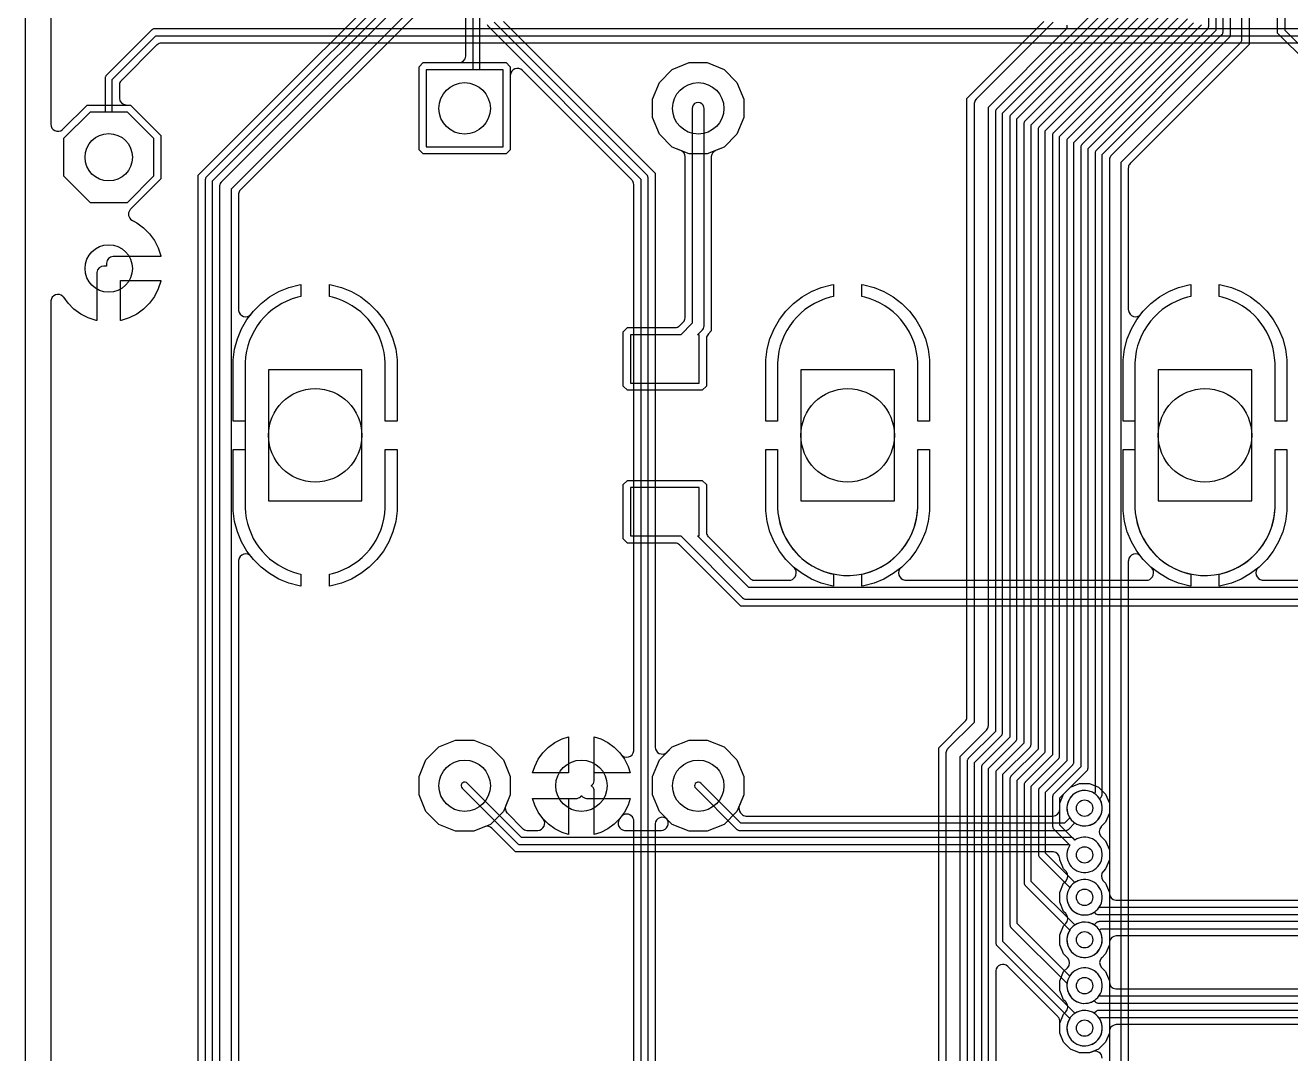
# Model space of a CAD drawing. Header units: millimetres. Extents: x 7.1 to 88.1, y 7.1 to 104.8.
# Drawn here: x 7.14 to 34.24, y 65.34 to 87.36 of the extents above; entities that cross this region are included whole.
import ezdxf

# ---------------------------------------------------------------- set-up
doc = ezdxf.new("R2010")
doc.units = ezdxf.units.MM

msp = doc.modelspace()

# ---------------------------------------------------------------- linework, layer by layer
at = {"layer": '16_copper'}
for points in [[(46.698, 87.282), (9.906, 87.282), (9.898, 87.281), (9.889, 87.281, 0.087654), (9.865, 87.27), (9.859, 87.265), (9.852, 87.26), (8.876, 86.284), (8.871, 86.277), (8.865, 86.27, 0.087651), (8.855, 86.246), (8.855, 86.238), (8.853, 86.23), (8.853, 85.5), (8.53, 85.5), (7.964, 84.934), (7.964, 84.135), (8.53, 83.569), (9.329, 83.569), (9.895, 84.135), (9.895, 84.934), (9.329, 85.5), (9.006, 85.5), (9.006, 86.198), (9.938, 87.13), (46.666, 87.13)], [(46.317, 86.978), (10.064, 86.978), (10.058, 86.977), (10.053, 86.977, 0.153128), (9.968, 86.943), (9.956, 86.933), (9.203, 86.18), (9.199, 86.175), (9.195, 86.171, 0.153125), (9.159, 86.087), (9.158, 86.072), (9.158, 85.804), (9.159, 85.801), (9.158, 85.797, 0.370187), (9.295, 85.653), (9.311, 85.652), (9.393, 85.652), (10.047, 84.997), (10.047, 84.071), (9.397, 83.422), (9.39, 83.412), (9.381, 83.403, 0.428929), (9.422, 83.186), (9.426, 83.184), (9.428, 83.183), (9.43, 83.182), (9.436, 83.178), (9.529, 83.131), (9.674, 83.025), (9.802, 82.898), (9.907, 82.752), (9.989, 82.592), (10.045, 82.421), (10.047, 82.407), (9.031, 82.407), (9.028, 82.407), (9.024, 82.407, 0.370187), (8.88, 82.27), (8.879, 82.255), (8.879, 82.204), (8.828, 82.204, 0.384459), (8.676, 82.067), (8.676, 82.052), (8.676, 81.036), (8.662, 81.038), (8.491, 81.094), (8.331, 81.176), (8.185, 81.281), (8.058, 81.409), (7.966, 81.536), (7.956, 81.546), (7.947, 81.556, 0.622974), (7.691, 81.462), (7.691, 81.459), (7.69, 81.458), (7.69, 81.457), (7.69, 81.446), (7.69, 10.384)], [(37.266, 74.921), (22.466, 74.921), (22.258, 75.129), (21.156, 76.231), (21.152, 76.234), (21.148, 76.238, 0.153125), (21.064, 76.275), (21.049, 76.275), (20.036, 76.275), (19.947, 76.365), (19.947, 77.528), (20.036, 77.617), (21.636, 77.617), (21.725, 77.528), (21.725, 76.515), (21.726, 76.509), (21.726, 76.504, 0.153128), (21.759, 76.419), (21.77, 76.407), (22.653, 75.524), (22.658, 75.52), (22.662, 75.516, 0.153125), (22.745, 75.48), (22.761, 75.479), (23.507, 75.479), (23.519, 75.481), (23.531, 75.481, 0.547411), (23.612, 75.743), (23.608, 75.746, 0.006205), (23.605, 75.748), (23.6, 75.753), (23.591, 75.76), (23.428, 75.922), (23.288, 76.105), (23.174, 76.304), (23.086, 76.516), (23.026, 76.738), (22.996, 76.966), (22.996, 78.276), (23.25, 78.276), (23.25, 77.028), (23.258, 76.921, 0.931034), (26.25, 77.028), (26.25, 78.276), (26.504, 78.276), (26.504, 76.966), (26.474, 76.738), (26.414, 76.516), (26.326, 76.304), (26.212, 76.105), (26.072, 75.922), (25.909, 75.76), (25.9, 75.753, 0.678475), (25.977, 75.48), (25.982, 75.48, 0.006502), (25.986, 75.48), (25.993, 75.479), (31.157, 75.479), (31.169, 75.481), (31.181, 75.481, 0.547404), (31.262, 75.743), (31.258, 75.746, 0.006201), (31.255, 75.748), (31.25, 75.753), (31.241, 75.76), (31.078, 75.922), (30.938, 76.105), (30.824, 76.304), (30.736, 76.516), (30.676, 76.738), (30.646, 76.966), (30.646, 78.276), (30.9, 78.276), (30.9, 77.028), (30.908, 76.921, 0.931034), (33.9, 77.028), (33.9, 78.276), (34.154, 78.276), (34.154, 76.966), (34.124, 76.738), (34.064, 76.516), (33.976, 76.304), (33.862, 76.105), (33.722, 75.922), (33.559, 75.76), (33.55, 75.753, 0.678502), (33.627, 75.48), (33.632, 75.48, 0.006435), (33.636, 75.48), (33.643, 75.479), (37.266, 75.479)], [(37.443, 75.327), (22.635, 75.327), (21.534, 76.428), (21.573, 76.428), (21.573, 77.465), (20.099, 77.465), (20.099, 76.428), (21.175, 76.428), (22.492, 75.11), (22.497, 75.107), (22.5, 75.103, 0.11143), (22.55, 75.077), (22.557, 75.076), (22.567, 75.074), (22.576, 75.074), (22.582, 75.073), (37.443, 75.073)], [(77.49, 65.967), (30.505, 65.967), (30.502, 65.966), (30.498, 65.966, 0.31361), (30.36, 65.86), (30.358, 65.849), (30.355, 65.837, 0.010507), (30.354, 65.83), (30.353, 65.814), (30.353, 65.786), (30.272, 65.591), (30.123, 65.441), (29.928, 65.361), (29.717, 65.361), (29.522, 65.441), (29.373, 65.591), (29.292, 65.786), (29.292, 65.997), (29.373, 66.192), (29.419, 66.238, 0.384471), (29.429, 66.442), (29.419, 66.453), (29.373, 66.499), (29.292, 66.694), (29.292, 66.906), (29.373, 67.101), (29.455, 67.183), (29.458, 67.186), (29.461, 67.189, 0.370191), (29.466, 67.387), (29.455, 67.399), (29.373, 67.482), (29.292, 67.677), (29.292, 67.888), (29.373, 68.083), (29.419, 68.129, 0.384467), (29.429, 68.333), (29.419, 68.345), (29.373, 68.391), (29.292, 68.586), (29.292, 68.797), (29.373, 68.992), (29.419, 69.038, 0.384467), (29.429, 69.242), (29.419, 69.253), (29.373, 69.299), (29.292, 69.494), (29.292, 69.514, 0.384459), (29.155, 69.666), (29.139, 69.667), (17.641, 69.667), (17.141, 70.166), (17.138, 70.169), (17.135, 70.173, 0.258801), (16.99, 70.205), (16.975, 70.2), (16.744, 70.104), (16.356, 70.104), (15.996, 70.253), (15.721, 70.528), (15.573, 70.887), (15.573, 71.276), (15.721, 71.635), (15.996, 71.91), (16.356, 72.059), (16.744, 72.059), (17.104, 71.91), (17.379, 71.635), (17.527, 71.276), (17.527, 70.887), (17.432, 70.656), (17.43, 70.651), (17.428, 70.647, 0.258803), (17.454, 70.501), (17.465, 70.49), (17.786, 70.168), (17.791, 70.165), (17.794, 70.161, 0.153125), (17.878, 70.125), (17.894, 70.124), (18.114, 70.124), (18.116, 70.124), (18.117, 70.124, 0.607763), (18.232, 70.372), (18.229, 70.375), (18.127, 70.516), (18.05, 70.667), (18.005, 70.806), (18.927, 70.806), (18.931, 70.807), (18.935, 70.806, 0.172725), (19.029, 70.846), (19.038, 70.854), (19.04, 70.857), (19.043, 70.859), (19.05, 70.869), (19.05, 70.869), (19.05, 70.869), (19.052, 70.865, 0.205411), (19.157, 70.807), (19.173, 70.806), (20.095, 70.806), (20.05, 70.667), (19.973, 70.516), (19.866, 70.369), (19.866, 70.368), (19.859, 70.36, 0.563136), (19.971, 70.125), (19.986, 70.124), (20.757, 70.124), (20.759, 70.124), (20.761, 70.124, 0.622974), (20.876, 70.372), (20.865, 70.384), (20.721, 70.528), (20.573, 70.887), (20.573, 71.276), (20.721, 71.635), (20.996, 71.91), (21.356, 72.059), (21.744, 72.059), (22.104, 71.91), (22.379, 71.635), (22.527, 71.276), (22.527, 70.887), (22.432, 70.656), (22.43, 70.651), (22.428, 70.647, 0.234939), (22.454, 70.501), (22.465, 70.49), (22.481, 70.473, 0.172365), (22.573, 70.429), (22.589, 70.429), (29.139, 70.429), (29.143, 70.429), (29.147, 70.429, 0.370187), (29.291, 70.565), (29.292, 70.581), (29.292, 70.706), (29.373, 70.901), (29.522, 71.05), (29.717, 71.131), (29.928, 71.131), (30.123, 71.05), (30.272, 70.901), (30.353, 70.706), (30.353, 70.494), (30.272, 70.299), (30.181, 70.208), (30.178, 70.205), (30.175, 70.202, 0.370191), (30.17, 70.004), (30.181, 69.992), (30.272, 69.901), (30.353, 69.706), (30.353, 69.494), (30.272, 69.299), (30.226, 69.253, 0.384471), (30.216, 69.049), (30.226, 69.038), (30.272, 68.992), (30.353, 68.797), (30.353, 68.781, 0.384459), (30.49, 68.629), (30.505, 68.629), (51.811, 68.629)], [(56.759, 67.867), (30.505, 67.867), (30.502, 67.866), (30.498, 67.866, 0.334692), (30.358, 67.749), (30.355, 67.737), (30.355, 67.734), (30.354, 67.73), (30.353, 67.714), (30.353, 67.677), (30.272, 67.482), (30.189, 67.399), (30.187, 67.396), (30.184, 67.393, 0.370187), (30.179, 67.195), (30.189, 67.183), (30.272, 67.101), (30.353, 66.906), (30.353, 66.881, 0.384459), (30.49, 66.729), (30.505, 66.729), (72.042, 66.729)], [(72.168, 66.576), (30.154, 66.576), (30.139, 66.591), (30.162, 66.632, 1), (29.482, 66.968), (29.464, 66.922, 0.534509), (29.847, 66.422), (29.896, 66.428, 0.065543), (29.99, 66.46), (30.031, 66.484, 0.304471), (30.106, 66.426), (30.114, 66.425), (30.122, 66.424), (72.2, 66.424)], [(77.364, 66.271), (30.126, 66.271), (30.118, 66.27), (30.11, 66.27, 0.087654), (30.085, 66.259), (30.079, 66.254), (30.073, 66.249), (30.031, 66.208), (29.99, 66.231, 1), (29.655, 65.551), (29.701, 65.532, 0.09849), (29.847, 65.513), (29.896, 65.519, 0.493145), (30.162, 66.059), (30.139, 66.1), (30.158, 66.119), (77.395, 66.119)]]:
    msp.add_lwpolyline(points, format="xyb", dxfattribs=at)
for points in [[(15.662, 84.604), (15.573, 84.693), (15.573, 86.469), (15.662, 86.559), (17.438, 86.559), (17.527, 86.469), (17.527, 84.693), (17.438, 84.604)], [(17.375, 86.406), (15.725, 86.406), (15.725, 84.756), (17.375, 84.756)], [(9.184, 81.899), (10.047, 81.899), (10.045, 81.885), (9.989, 81.714), (9.907, 81.554), (9.802, 81.409), (9.674, 81.281), (9.529, 81.176), (9.368, 81.094), (9.197, 81.038), (9.184, 81.036)], [(18.005, 71.356), (18.05, 71.495), (18.127, 71.647), (18.227, 71.784), (18.347, 71.904), (18.484, 72.004), (18.636, 72.081), (18.775, 72.126), (18.775, 71.356)], [(19.325, 71.356), (19.325, 72.126), (19.464, 72.081), (19.616, 72.004), (19.753, 71.904), (19.873, 71.784), (19.973, 71.647), (20.05, 71.495), (20.095, 71.356)]]:
    msp.add_lwpolyline(points, close=True, dxfattribs=at)
for points in [[(20.036, 79.545), (19.947, 79.635), (19.947, 80.798), (20.036, 80.887), (21.049, 80.887), (21.054, 80.888), (21.06, 80.888, 0.153128), (21.145, 80.921), (21.156, 80.932), (21.226, 81.001), (21.23, 81.006), (21.234, 81.01, 0.153125), (21.27, 81.094), (21.271, 81.109), (21.271, 84.537), (21.27, 84.542), (21.27, 84.547, 0.258802), (21.191, 84.671), (21.177, 84.678), (20.996, 84.753), (20.721, 85.028), (20.573, 85.387), (20.573, 85.776), (20.721, 86.135), (20.996, 86.41), (21.356, 86.559), (21.744, 86.559), (22.104, 86.41), (22.379, 86.135), (22.527, 85.776), (22.527, 85.387), (22.379, 85.028), (22.104, 84.753), (21.923, 84.678), (21.919, 84.676), (21.915, 84.674, 0.258803), (21.83, 84.553), (21.829, 84.537), (21.829, 80.815), (21.77, 80.755, 0.172365), (21.726, 80.663), (21.725, 80.647), (21.725, 79.635), (21.636, 79.545)], [(21.573, 80.735), (21.534, 80.735), (21.64, 80.841), (21.643, 80.845), (21.647, 80.848, 0.11143), (21.673, 80.898), (21.674, 80.905), (21.676, 80.915), (21.676, 80.924), (21.677, 80.93), (21.677, 85.581), (21.674, 85.609, 0.785533), (21.427, 85.613), (21.423, 85.581), (21.423, 80.983), (21.175, 80.735), (20.099, 80.735), (20.099, 79.698), (21.573, 79.698)], [(11.596, 78.886), (11.596, 80.196), (11.626, 80.424), (11.686, 80.646), (11.774, 80.859), (11.888, 81.058), (12.028, 81.24), (12.191, 81.403), (12.373, 81.543), (12.573, 81.658), (12.785, 81.746), (13.007, 81.805), (13.045, 81.81), (13.045, 81.55), (12.979, 81.536, 0.332832), (11.85, 80.135), (11.85, 78.886)], [(14.85, 78.886), (14.85, 80.135), (14.842, 80.242, 0.31312), (13.721, 81.536), (13.655, 81.55), (13.655, 81.81), (13.693, 81.805), (13.915, 81.746), (14.127, 81.658), (14.327, 81.543), (14.509, 81.403), (14.672, 81.24), (14.812, 81.058), (14.926, 80.859), (15.014, 80.646), (15.074, 80.424), (15.104, 80.196), (15.104, 78.886)], [(22.996, 78.886), (22.996, 80.196), (23.026, 80.424), (23.086, 80.646), (23.174, 80.859), (23.288, 81.058), (23.428, 81.24), (23.591, 81.403), (23.773, 81.543), (23.973, 81.658), (24.185, 81.746), (24.407, 81.805), (24.445, 81.81), (24.445, 81.55), (24.379, 81.536, 0.332832), (23.25, 80.135), (23.25, 78.886)], [(26.25, 78.886), (26.25, 80.135), (26.242, 80.242, 0.31312), (25.121, 81.536), (25.055, 81.55), (25.055, 81.81), (25.093, 81.805), (25.315, 81.746), (25.527, 81.658), (25.727, 81.543), (25.909, 81.403), (26.072, 81.24), (26.212, 81.058), (26.326, 80.859), (26.414, 80.646), (26.474, 80.424), (26.504, 80.196), (26.504, 78.886)], [(30.646, 78.886), (30.646, 80.196), (30.676, 80.424), (30.736, 80.646), (30.824, 80.859), (30.938, 81.058), (31.078, 81.24), (31.241, 81.403), (31.423, 81.543), (31.623, 81.658), (31.835, 81.746), (32.057, 81.805), (32.095, 81.81), (32.095, 81.55), (32.029, 81.536, 0.332832), (30.9, 80.135), (30.9, 78.886)], [(33.9, 78.886), (33.9, 80.135), (33.892, 80.242, 0.31312), (32.771, 81.536), (32.705, 81.55), (32.705, 81.81), (32.743, 81.805), (32.965, 81.746), (33.177, 81.658), (33.377, 81.543), (33.559, 81.403), (33.722, 81.24), (33.862, 81.058), (33.976, 80.859), (34.064, 80.646), (34.124, 80.424), (34.154, 80.196), (34.154, 78.886)], [(13.007, 75.357), (12.785, 75.417), (12.573, 75.505), (12.373, 75.62), (12.191, 75.76), (12.028, 75.922), (11.888, 76.105), (11.774, 76.304), (11.686, 76.516), (11.626, 76.738), (11.596, 76.966), (11.596, 78.276), (11.85, 78.276), (11.85, 77.028), (11.858, 76.921, 0.31312), (12.979, 75.627), (13.045, 75.612), (13.045, 75.352)], [(13.655, 75.612), (13.721, 75.627, 0.332832), (14.85, 77.028), (14.85, 78.276), (15.104, 78.276), (15.104, 76.966), (15.074, 76.738), (15.014, 76.516), (14.926, 76.304), (14.812, 76.105), (14.672, 75.922), (14.509, 75.76), (14.327, 75.62), (14.127, 75.505), (13.915, 75.417), (13.693, 75.357), (13.655, 75.352)], [(29.896, 69.228, 1), (29.748, 69.972), (29.701, 69.959), (29.655, 69.94), (29.614, 69.916, 0.287486), (29.543, 69.97), (29.536, 69.97), (29.527, 69.971), (17.768, 69.971), (16.604, 71.135), (16.586, 71.148, 0.866058), (16.496, 71.027), (17.682, 69.841), (17.689, 69.836), (17.695, 69.831, 0.087651), (17.72, 69.821), (17.727, 69.82), (17.736, 69.819), (29.496, 69.819), (29.506, 69.809), (29.482, 69.768, 0.577348), (29.847, 69.222)], [(29.431, 70.125), (29.439, 70.126, 0.087654), (29.464, 70.136), (29.469, 70.141), (29.476, 70.146), (29.614, 70.284), (29.655, 70.26, 1), (29.99, 70.94), (29.944, 70.959, 0.714262), (29.506, 70.391), (29.391, 70.276), (22.463, 70.276), (21.604, 71.135), (21.586, 71.148, 0.866058), (21.496, 71.027), (22.377, 70.146), (22.384, 70.141), (22.391, 70.136, 0.087651), (22.415, 70.126), (22.423, 70.125), (22.431, 70.124), (29.422, 70.124)], [(29.896, 68.319, 0.065543), (29.99, 68.351), (30.031, 68.375, 0.272395), (30.098, 68.326), (30.105, 68.325), (30.114, 68.324), (51.969, 68.324), (51.977, 68.325), (51.986, 68.326, 0.087654), (52.01, 68.336), (52.016, 68.341), (52.023, 68.346), (54.704, 71.027), (54.717, 71.045, 0.866058), (54.596, 71.135), (51.937, 68.476), (30.145, 68.476), (30.139, 68.483), (30.162, 68.524, 1), (29.482, 68.859), (29.464, 68.813, 0.534509), (29.847, 68.313)], [(29.896, 67.411, 0.532534), (30.139, 67.991), (30.167, 68.019), (56.664, 68.019), (56.672, 68.02), (56.681, 68.021, 0.087654), (56.705, 68.031), (56.711, 68.036), (56.718, 68.041), (59.704, 71.027), (59.717, 71.045, 0.866058), (59.596, 71.135), (56.632, 68.171), (30.135, 68.171), (30.127, 68.17), (30.118, 68.17, 0.087654), (30.094, 68.159), (30.088, 68.154), (30.081, 68.149), (30.031, 68.099), (29.99, 68.122, 1), (29.655, 67.442), (29.701, 67.424, 0.09849), (29.847, 67.404)]]:
    msp.add_lwpolyline(points, format="xyb", close=True, dxfattribs=at)
at = {"layer": '1_copper'}
for points in [[(11.557, 20.955), (11.557, 83.859), (16.726, 89.028), (16.726, 86.406), (15.725, 86.406), (15.725, 84.756), (17.375, 84.756), (17.375, 86.406), (16.878, 86.406), (16.878, 96.602)], [(34.578, 86.568), (33.955, 87.191), (33.955, 88.184)]]:
    msp.add_lwpolyline(points, dxfattribs=at)
for points in [[(10.846, 51.883), (10.846, 58.394), (10.845, 58.399), (10.845, 58.405, 0.031906), (10.843, 58.424), (10.841, 58.43), (10.84, 58.435, 0.089174), (10.812, 58.49), (10.801, 58.501), (10.772, 58.53), (10.594, 58.709), (10.594, 60.671), (10.772, 60.85), (10.801, 60.879, 0.17238), (10.845, 60.971), (10.846, 60.986), (10.846, 84.153), (16.224, 89.532)], [(16.421, 89.513), (11.021, 84.112), (11.015, 84.106), (11.01, 84.099, 0.087651), (11, 84.075), (10.999, 84.067), (10.998, 84.059), (10.998, 60.86), (10.769, 60.631), (10.763, 60.624), (10.758, 60.617, 0.087651), (10.748, 60.593), (10.747, 60.585), (10.746, 60.577), (10.746, 58.803), (10.747, 58.795), (10.748, 58.786, 0.087654), (10.758, 58.762), (10.763, 58.756), (10.769, 58.749), (10.998, 58.52), (10.998, 51.503)], [(11.151, 51.175), (11.151, 58.551), (11.149, 58.56), (11.149, 58.568, 0.087654), (11.138, 58.593), (11.134, 58.598), (11.128, 58.605), (10.899, 58.835), (10.899, 60.545), (11.128, 60.775), (11.133, 60.782), (11.139, 60.788, 0.087651), (11.149, 60.813), (11.149, 60.82), (11.151, 60.829), (11.151, 84.027), (16.551, 89.428)], [(16.629, 89.29), (11.34, 84.001), (11.337, 83.997), (11.333, 83.993, 0.11143), (11.307, 83.943), (11.306, 83.936), (11.304, 83.926), (11.304, 83.918), (11.303, 83.911), (11.303, 20.955)], [(30.607, 20.955), (30.607, 84.427), (33.155, 86.975, 0.133073), (33.188, 87.033), (33.189, 87.04), (33.191, 87.05), (33.191, 87.059), (33.192, 87.065), (33.192, 88.005), (34.107, 88.92), (34.107, 87.286), (34.108, 87.277), (34.109, 87.269, 0.087654), (34.119, 87.244), (34.124, 87.239), (34.129, 87.232), (34.955, 86.406)], [(7.69, 88.438), (7.69, 85.243), (7.69, 85.241), (7.69, 85.239, 0.622974), (7.938, 85.125), (7.95, 85.135), (8.467, 85.652), (9.393, 85.652), (10.047, 84.997), (10.047, 84.071), (9.397, 83.422), (9.39, 83.412), (9.381, 83.403, 0.428926), (9.422, 83.186), (9.426, 83.184), (9.428, 83.183), (9.43, 83.182), (9.436, 83.178), (9.529, 83.131), (9.674, 83.025), (9.802, 82.898), (9.907, 82.752), (9.989, 82.592), (10.045, 82.421), (10.047, 82.407), (9.031, 82.407), (9.028, 82.407), (9.024, 82.407, 0.370187), (8.88, 82.27), (8.879, 82.255), (8.879, 82.204), (8.828, 82.204, 0.384459), (8.676, 82.067), (8.676, 82.052), (8.676, 81.036), (8.662, 81.038), (8.491, 81.094), (8.331, 81.176), (8.185, 81.281), (8.058, 81.408), (7.966, 81.536), (7.956, 81.546), (7.947, 81.556, 0.622974), (7.691, 81.462), (7.691, 81.459), (7.69, 81.458), (7.69, 81.457), (7.69, 81.446), (7.69, 10.384)], [(16.313, 88.399), (11.754, 83.84), (11.75, 83.836), (11.746, 83.832, 0.153125), (11.71, 83.748), (11.709, 83.732), (11.709, 81.273), (11.711, 81.262), (11.711, 81.25, 0.622973), (11.973, 81.169), (11.976, 81.173, 0.006426), (11.979, 81.176), (11.983, 81.181), (12.028, 81.24), (12.191, 81.403), (12.373, 81.543), (12.573, 81.658), (12.785, 81.746), (13.007, 81.805), (13.045, 81.81), (13.045, 81.55), (12.979, 81.536, 0.332832), (11.85, 80.135), (11.85, 77.028), (11.858, 76.921, 0.31312), (12.979, 75.627), (13.045, 75.612), (13.045, 75.352), (13.007, 75.357), (12.785, 75.417), (12.573, 75.505), (12.373, 75.62), (12.191, 75.76), (12.028, 75.922), (11.983, 75.982, 0.678465), (11.71, 75.905), (11.71, 75.9, 0.006496), (11.71, 75.896), (11.709, 75.889), (11.709, 60.86)], [(20.171, 64.145), (20.171, 70.32), (20.17, 70.334), (20.169, 70.348, 0.496642), (19.952, 70.457), (19.94, 70.45), (19.928, 70.442, 0.043474), (19.906, 70.422), (19.904, 70.42), (19.903, 70.419), (19.902, 70.418), (19.896, 70.41), (19.873, 70.378), (19.753, 70.258), (19.616, 70.158), (19.464, 70.081), (19.325, 70.036), (19.325, 70.959), (19.325, 70.962), (19.325, 70.966, 0.172725), (19.285, 71.06), (19.278, 71.069), (19.275, 71.071), (19.272, 71.074), (19.262, 71.081), (19.262, 71.081), (19.263, 71.081), (19.266, 71.083, 0.205411), (19.324, 71.188), (19.325, 71.204), (19.325, 72.126), (19.464, 72.081), (19.616, 72.004), (19.753, 71.904), (19.873, 71.784), (19.896, 71.753, 0.688066), (20.171, 71.827), (20.171, 71.829), (20.171, 71.83), (20.171, 71.832), (20.171, 71.843), (20.171, 83.942), (20.171, 83.948), (20.171, 83.954, 0.153128), (20.137, 84.038), (20.127, 84.05), (17.788, 86.389), (17.786, 86.39), (17.785, 86.392, 0.622974), (17.528, 86.297), (17.527, 86.281), (17.527, 84.693), (17.438, 84.604), (15.662, 84.604), (15.573, 84.693), (15.573, 86.469), (15.662, 86.559), (16.421, 86.559), (16.425, 86.559), (16.429, 86.559, 0.370187), (16.573, 86.695), (16.573, 86.711), (16.573, 88.292)], [(30.5, 88.128), (27.937, 85.565), (27.932, 85.558), (27.926, 85.552, 0.087651), (27.916, 85.527), (27.916, 85.52), (27.915, 85.511), (27.915, 72.244), (27.333, 71.663), (27.328, 71.656), (27.322, 71.649, 0.087651), (27.312, 71.625), (27.312, 71.618), (27.311, 71.609), (27.311, 50.649)], [(32.329, 87.37), (29.766, 84.807), (29.761, 84.801), (29.755, 84.794, 0.087651), (29.745, 84.77), (29.745, 84.762), (29.743, 84.754), (29.743, 71.487), (29.162, 70.905), (29.157, 70.898), (29.151, 70.892, 0.087651), (29.141, 70.867), (29.141, 70.86), (29.139, 70.851), (29.139, 70.207), (29.141, 70.198), (29.141, 70.19, 0.087654), (29.152, 70.165), (29.156, 70.16), (29.162, 70.153), (29.506, 69.809), (29.482, 69.768, 0.577348), (29.847, 69.222), (29.896, 69.228, 1), (29.748, 69.972), (29.701, 69.959, 0.063998), (29.614, 69.916), (29.292, 70.238), (29.292, 70.82), (29.873, 71.401), (29.879, 71.408), (29.884, 71.415, 0.087651), (29.894, 71.439), (29.895, 71.447), (29.896, 71.455), (29.896, 84.722), (32.459, 87.285), (32.464, 87.292), (32.469, 87.298, 0.087651), (32.479, 87.323), (32.48, 87.33), (32.481, 87.339), (32.481, 88.3)], [(32.633, 88.205), (32.633, 87.244), (30.071, 84.681), (30.065, 84.674), (30.06, 84.668, 0.087651), (30.05, 84.643), (30.049, 84.636), (30.048, 84.627), (30.048, 70.934), (30.031, 70.916), (29.99, 70.94, 1), (29.655, 70.26), (29.701, 70.241, 0.09849), (29.847, 70.222), (29.896, 70.228, 0.493145), (30.162, 70.768), (30.139, 70.809, 0.311188), (30.199, 70.886), (30.199, 70.893), (30.201, 70.902), (30.201, 84.596), (32.763, 87.159), (32.769, 87.165), (32.774, 87.172, 0.087651), (32.784, 87.196), (32.785, 87.204), (32.786, 87.213), (32.786, 88.173)], [(32.938, 88.058), (32.938, 87.118), (30.39, 84.57), (30.387, 84.566), (30.383, 84.562, 0.11143), (30.357, 84.512), (30.356, 84.505), (30.354, 84.495), (30.354, 84.486), (30.353, 84.48), (30.353, 20.955)], [(27.463, 50.618), (27.463, 71.577), (28.045, 72.159), (28.05, 72.166), (28.055, 72.172, 0.087651), (28.065, 72.197), (28.066, 72.204), (28.067, 72.213), (28.067, 85.48), (30.63, 88.042)], [(30.805, 88.002), (28.242, 85.439), (28.237, 85.432), (28.231, 85.425, 0.087651), (28.221, 85.401), (28.221, 85.394), (28.219, 85.385), (28.219, 72.118), (27.638, 71.537), (27.633, 71.53), (27.627, 71.523, 0.087651), (27.617, 71.499), (27.617, 71.491), (27.615, 71.483), (27.615, 50.523)], [(27.768, 50.492), (27.768, 71.451), (28.349, 72.033), (28.355, 72.04), (28.36, 72.046, 0.087651), (28.37, 72.071), (28.371, 72.078), (28.372, 72.087), (28.372, 85.353), (30.935, 87.916)], [(31.109, 87.875), (28.547, 85.312), (28.541, 85.306), (28.536, 85.299, 0.087651), (28.526, 85.275), (28.525, 85.267), (28.524, 85.259), (28.524, 71.992), (27.943, 71.41), (27.937, 71.403), (27.932, 71.397, 0.087651), (27.922, 71.372), (27.921, 71.365), (27.92, 71.356), (27.92, 67.717), (27.921, 67.709), (27.922, 67.7, 0.087654), (27.932, 67.676), (27.937, 67.67), (27.943, 67.663), (29.506, 66.1), (29.482, 66.059, 0.577348), (29.847, 65.513), (29.896, 65.519, 1), (29.748, 66.263), (29.701, 66.25, 0.063998), (29.614, 66.208), (28.073, 67.749), (28.073, 71.325), (28.654, 71.906), (28.659, 71.913), (28.665, 71.92, 0.087651), (28.675, 71.944), (28.675, 71.952), (28.677, 71.96), (28.677, 85.227), (31.239, 87.79)], [(33.345, 87.879), (33.345, 86.949), (30.804, 84.409), (30.8, 84.404), (30.796, 84.401, 0.153125), (30.76, 84.317), (30.759, 84.301), (30.759, 81.273), (30.761, 81.262), (30.761, 81.25, 0.622975), (31.023, 81.169), (31.026, 81.173, 0.006401), (31.029, 81.176), (31.033, 81.181), (31.078, 81.24), (31.241, 81.403), (31.423, 81.543), (31.623, 81.658), (31.835, 81.746), (32.057, 81.805), (32.095, 81.81), (32.095, 81.55), (32.029, 81.536, 0.332832), (30.9, 80.135), (30.9, 77.028), (30.908, 76.921, 0.31312), (32.029, 75.627), (32.095, 75.612), (32.095, 75.352), (32.057, 75.357), (31.835, 75.417), (31.623, 75.505), (31.423, 75.62), (31.241, 75.76), (31.078, 75.922), (31.033, 75.982, 0.678454), (30.76, 75.905), (30.76, 75.9, 0.006496), (30.76, 75.896), (30.759, 75.889), (30.759, 60.86)], [(31.414, 87.749), (28.851, 85.186), (28.846, 85.179), (28.841, 85.173, 0.087651), (28.831, 85.148), (28.83, 85.141), (28.829, 85.132), (28.829, 71.866), (28.247, 71.284), (28.242, 71.277), (28.237, 71.271, 0.087651), (28.227, 71.246), (28.226, 71.239), (28.225, 71.23), (28.225, 68.099), (28.226, 68.09), (28.227, 68.082, 0.087654), (28.237, 68.057), (28.242, 68.052), (28.247, 68.045), (29.447, 66.845), (29.444, 66.825, 0.453092), (29.847, 66.422), (29.896, 66.428, 1), (29.748, 67.172), (29.701, 67.159, 0.165101), (29.507, 67.011), (29.504, 67.004), (28.377, 68.13), (28.377, 71.199), (28.959, 71.78), (28.964, 71.787), (28.97, 71.794, 0.087651), (28.98, 71.818), (28.98, 71.825), (28.981, 71.834), (28.981, 85.101), (31.544, 87.664)], [(31.719, 87.623), (29.156, 85.06), (29.151, 85.053), (29.146, 85.047, 0.087651), (29.136, 85.022), (29.135, 85.015), (29.134, 85.006), (29.134, 71.739), (28.552, 71.158), (28.547, 71.151), (28.542, 71.144, 0.087651), (28.532, 71.12), (28.531, 71.113), (28.53, 71.104), (28.53, 68.999), (28.531, 68.99), (28.532, 68.982, 0.087654), (28.542, 68.957), (28.547, 68.952), (28.552, 68.945), (29.506, 67.991), (29.482, 67.95, 0.577348), (29.847, 67.404), (29.896, 67.411, 1), (29.748, 68.154), (29.701, 68.141, 0.063998), (29.614, 68.099), (28.682, 69.03), (28.682, 71.072), (29.264, 71.654), (29.269, 71.661), (29.274, 71.667, 0.087651), (29.284, 71.692), (29.285, 71.699), (29.286, 71.708), (29.286, 84.975), (31.849, 87.537)], [(17.033, 87.376, 0.087654), (17.043, 87.352), (17.048, 87.346), (17.053, 87.339), (20.324, 84.068), (20.324, 64.019)], [(20.476, 63.988), (20.476, 84.1), (20.475, 84.108), (20.474, 84.117, 0.087654), (20.464, 84.141), (20.459, 84.147), (20.454, 84.154), (17.183, 87.425)], [(17.38, 87.443), (20.629, 84.195), (20.629, 71.91), (20.629, 71.908), (20.629, 71.906, 0.622978), (20.877, 71.792), (20.889, 71.802), (20.996, 71.91), (21.356, 72.059), (21.744, 72.059), (22.104, 71.91), (22.379, 71.635), (22.527, 71.276), (22.527, 70.887), (22.379, 70.528), (22.104, 70.253), (21.744, 70.104), (21.356, 70.104), (20.996, 70.253), (20.889, 70.36), (20.887, 70.361), (20.886, 70.363, 0.622974), (20.629, 70.268), (20.629, 70.252), (20.629, 64.233)], [(26.701, 54.095), (26.701, 71.893), (27.26, 72.452), (27.264, 72.457), (27.268, 72.461, 0.153125), (27.304, 72.544), (27.305, 72.56), (27.305, 85.795), (28.951, 87.442)], [(29.148, 87.423), (27.502, 85.777), (27.498, 85.772), (27.494, 85.768, 0.153125), (27.458, 85.685), (27.457, 85.669), (27.457, 72.434), (26.898, 71.874), (26.894, 71.87), (26.89, 71.866, 0.153125), (26.854, 71.782), (26.853, 71.767), (26.853, 53.969)], [(27.158, 53.906), (27.158, 71.704), (27.718, 72.263), (27.721, 72.267), (27.725, 72.271, 0.153125), (27.761, 72.355), (27.762, 72.371), (27.762, 85.606), (29.409, 87.252), (29.412, 87.257), (29.416, 87.261, 0.153125), (29.452, 87.344), (29.453, 87.36)], [(32.024, 87.497), (29.461, 84.934), (29.456, 84.927), (29.45, 84.92, 0.087651), (29.44, 84.896), (29.44, 84.888), (29.439, 84.88), (29.439, 71.613), (28.857, 71.031), (28.852, 71.025), (28.846, 71.018, 0.087651), (28.836, 70.994), (28.836, 70.986), (28.835, 70.978), (28.835, 69.603), (28.836, 69.594), (28.836, 69.586, 0.087654), (28.847, 69.561), (28.852, 69.556), (28.857, 69.549), (29.506, 68.9), (29.482, 68.859, 0.577348), (29.847, 68.313), (29.896, 68.319, 1), (29.748, 69.063), (29.701, 69.05, 0.063998), (29.614, 69.008), (28.987, 69.634), (28.987, 70.946), (29.569, 71.528), (29.574, 71.535), (29.579, 71.541, 0.087651), (29.589, 71.566), (29.59, 71.573), (29.591, 71.582), (29.591, 84.848), (32.154, 87.411)], [(30.2, 65.251, 0.490286), (30.005, 65.391), (29.99, 65.386), (29.928, 65.361), (29.717, 65.361), (29.522, 65.441), (29.373, 65.591), (29.292, 65.786), (29.292, 66.008), (29.292, 66.009), (29.293, 66.014, 0.205416), (29.26, 66.129), (29.25, 66.141), (28.18, 67.21), (28.179, 67.211), (28.178, 67.213, 0.622974), (27.921, 67.118), (27.92, 67.102), (27.92, 50.397)]]:
    msp.add_lwpolyline(points, format="xyb", dxfattribs=at)
for points in [[(21.356, 84.604), (20.996, 84.753), (20.721, 85.028), (20.573, 85.387), (20.573, 85.776), (20.721, 86.135), (20.996, 86.41), (21.356, 86.559), (21.744, 86.559), (22.104, 86.41), (22.379, 86.135), (22.527, 85.776), (22.527, 85.387), (22.379, 85.028), (22.104, 84.753), (21.744, 84.604)], [(9.895, 84.135), (9.895, 84.934), (9.329, 85.5), (8.53, 85.5), (7.964, 84.934), (7.964, 84.135), (8.53, 83.569), (9.329, 83.569)], [(9.184, 81.899), (10.047, 81.899), (10.045, 81.885), (9.989, 81.714), (9.907, 81.554), (9.802, 81.409), (9.674, 81.281), (9.529, 81.176), (9.368, 81.094), (9.197, 81.038), (9.184, 81.036)], [(18.005, 71.356), (18.05, 71.495), (18.127, 71.647), (18.227, 71.784), (18.347, 71.904), (18.484, 72.004), (18.636, 72.081), (18.775, 72.126), (18.775, 71.356)], [(16.356, 70.104), (15.996, 70.253), (15.721, 70.528), (15.573, 70.887), (15.573, 71.276), (15.721, 71.635), (15.996, 71.91), (16.356, 72.059), (16.744, 72.059), (17.104, 71.91), (17.379, 71.635), (17.527, 71.276), (17.527, 70.887), (17.379, 70.528), (17.104, 70.253), (16.744, 70.104)], [(18.636, 70.081), (18.484, 70.158), (18.347, 70.258), (18.227, 70.378), (18.127, 70.516), (18.05, 70.667), (18.005, 70.806), (18.775, 70.806), (18.775, 70.036)]]:
    msp.add_lwpolyline(points, close=True, dxfattribs=at)
for points in [[(14.85, 78.886), (14.85, 80.135), (14.842, 80.242, 0.31312), (13.721, 81.536), (13.655, 81.55), (13.655, 81.81), (13.693, 81.805), (13.915, 81.746), (14.127, 81.658), (14.327, 81.543), (14.509, 81.403), (14.672, 81.24), (14.812, 81.058), (14.926, 80.859), (15.014, 80.646), (15.074, 80.424), (15.104, 80.196), (15.104, 78.886)], [(22.996, 78.886), (22.996, 80.196), (23.026, 80.424), (23.086, 80.646), (23.174, 80.859), (23.288, 81.058), (23.428, 81.24), (23.591, 81.403), (23.773, 81.543), (23.973, 81.658), (24.185, 81.746), (24.407, 81.805), (24.445, 81.81), (24.445, 81.55), (24.379, 81.536, 0.332832), (23.25, 80.135), (23.25, 78.886)], [(26.25, 78.886), (26.25, 80.135), (26.242, 80.242, 0.31312), (25.121, 81.536), (25.055, 81.55), (25.055, 81.81), (25.093, 81.805), (25.315, 81.746), (25.527, 81.658), (25.727, 81.543), (25.909, 81.403), (26.072, 81.24), (26.212, 81.058), (26.326, 80.859), (26.414, 80.646), (26.474, 80.424), (26.504, 80.196), (26.504, 78.886)], [(33.9, 78.886), (33.9, 80.135), (33.892, 80.242, 0.31312), (32.771, 81.536), (32.705, 81.55), (32.705, 81.81), (32.743, 81.805), (32.965, 81.746), (33.177, 81.658), (33.377, 81.543), (33.559, 81.403), (33.722, 81.24), (33.862, 81.058), (33.976, 80.859), (34.064, 80.646), (34.124, 80.424), (34.154, 80.196), (34.154, 78.886)], [(13.655, 75.612), (13.721, 75.627, 0.332832), (14.85, 77.028), (14.85, 78.276), (15.104, 78.276), (15.104, 76.966), (15.074, 76.738), (15.014, 76.516), (14.926, 76.304), (14.812, 76.105), (14.672, 75.922), (14.509, 75.76), (14.327, 75.62), (14.127, 75.505), (13.915, 75.417), (13.693, 75.357), (13.655, 75.352)], [(24.407, 75.357), (24.185, 75.417), (23.973, 75.505), (23.773, 75.62), (23.591, 75.76), (23.428, 75.922), (23.288, 76.105), (23.174, 76.304), (23.086, 76.516), (23.026, 76.738), (22.996, 76.966), (22.996, 78.276), (23.25, 78.276), (23.25, 77.028), (23.258, 76.921, 0.31312), (24.379, 75.627), (24.445, 75.612), (24.445, 75.352)], [(25.055, 75.612), (25.121, 75.627, 0.332832), (26.25, 77.028), (26.25, 78.276), (26.504, 78.276), (26.504, 76.966), (26.474, 76.738), (26.414, 76.516), (26.326, 76.304), (26.212, 76.105), (26.072, 75.922), (25.909, 75.76), (25.727, 75.62), (25.527, 75.505), (25.315, 75.417), (25.093, 75.357), (25.055, 75.352)], [(32.705, 75.612), (32.771, 75.627, 0.332832), (33.9, 77.028), (33.9, 78.276), (34.154, 78.276), (34.154, 76.966), (34.124, 76.738), (34.064, 76.516), (33.976, 76.304), (33.862, 76.105), (33.722, 75.922), (33.559, 75.76), (33.377, 75.62), (33.177, 75.505), (32.965, 75.417), (32.743, 75.357), (32.705, 75.352)]]:
    msp.add_lwpolyline(points, format="xyb", close=True, dxfattribs=at)
at = {"layer": 'drills_PTH'}
for centre, radius in [((16.55, 85.581), 0.55), ((21.55, 85.581), 0.55), ((8.93, 84.534), 0.508), ((8.93, 82.153), 0.508), ((13.35, 78.581), 1), ((24.75, 78.581), 1), ((32.4, 78.581), 1), ((16.55, 71.081), 0.55), ((19.05, 71.081), 0.55), ((21.55, 71.081), 0.55)]:
    msp.add_circle(centre, radius, dxfattribs=at)
at = {"layer": 'drills_via_1_16'}
for centre in [(29.822, 70.6), (29.822, 69.6), (29.822, 68.691), (29.822, 67.782), (29.822, 66.8), (29.822, 65.891)]:
    msp.add_circle(centre, 0.175, dxfattribs=at)
at = {"layer": 'holes'}
for points in [[(12.35, 77.181), (14.35, 77.181), (14.35, 79.981), (12.35, 79.981), (12.35, 77.181)], [(23.75, 77.181), (25.75, 77.181), (25.75, 79.981), (23.75, 79.981), (23.75, 77.181)], [(31.4, 77.181), (33.4, 77.181), (33.4, 79.981), (31.4, 79.981), (31.4, 77.181)]]:
    msp.add_lwpolyline(points, close=True, dxfattribs=at)
at = {"layer": 'outline'}
msp.add_lwpolyline([(85.725, 104.775), (9.525, 104.775), (9.317, 104.766), (9.112, 104.739), (8.909, 104.694), (8.711, 104.631), (8.519, 104.552), (8.334, 104.456), (8.159, 104.344), (7.994, 104.218), (7.841, 104.078), (7.701, 103.924), (7.574, 103.76), (7.463, 103.584), (7.367, 103.4), (7.287, 103.208), (7.225, 103.01), (7.18, 102.807), (7.153, 102.601), (7.144, 102.394), (7.144, 9.525)], dxfattribs=at)

doc.saveas('drawing.dxf')
